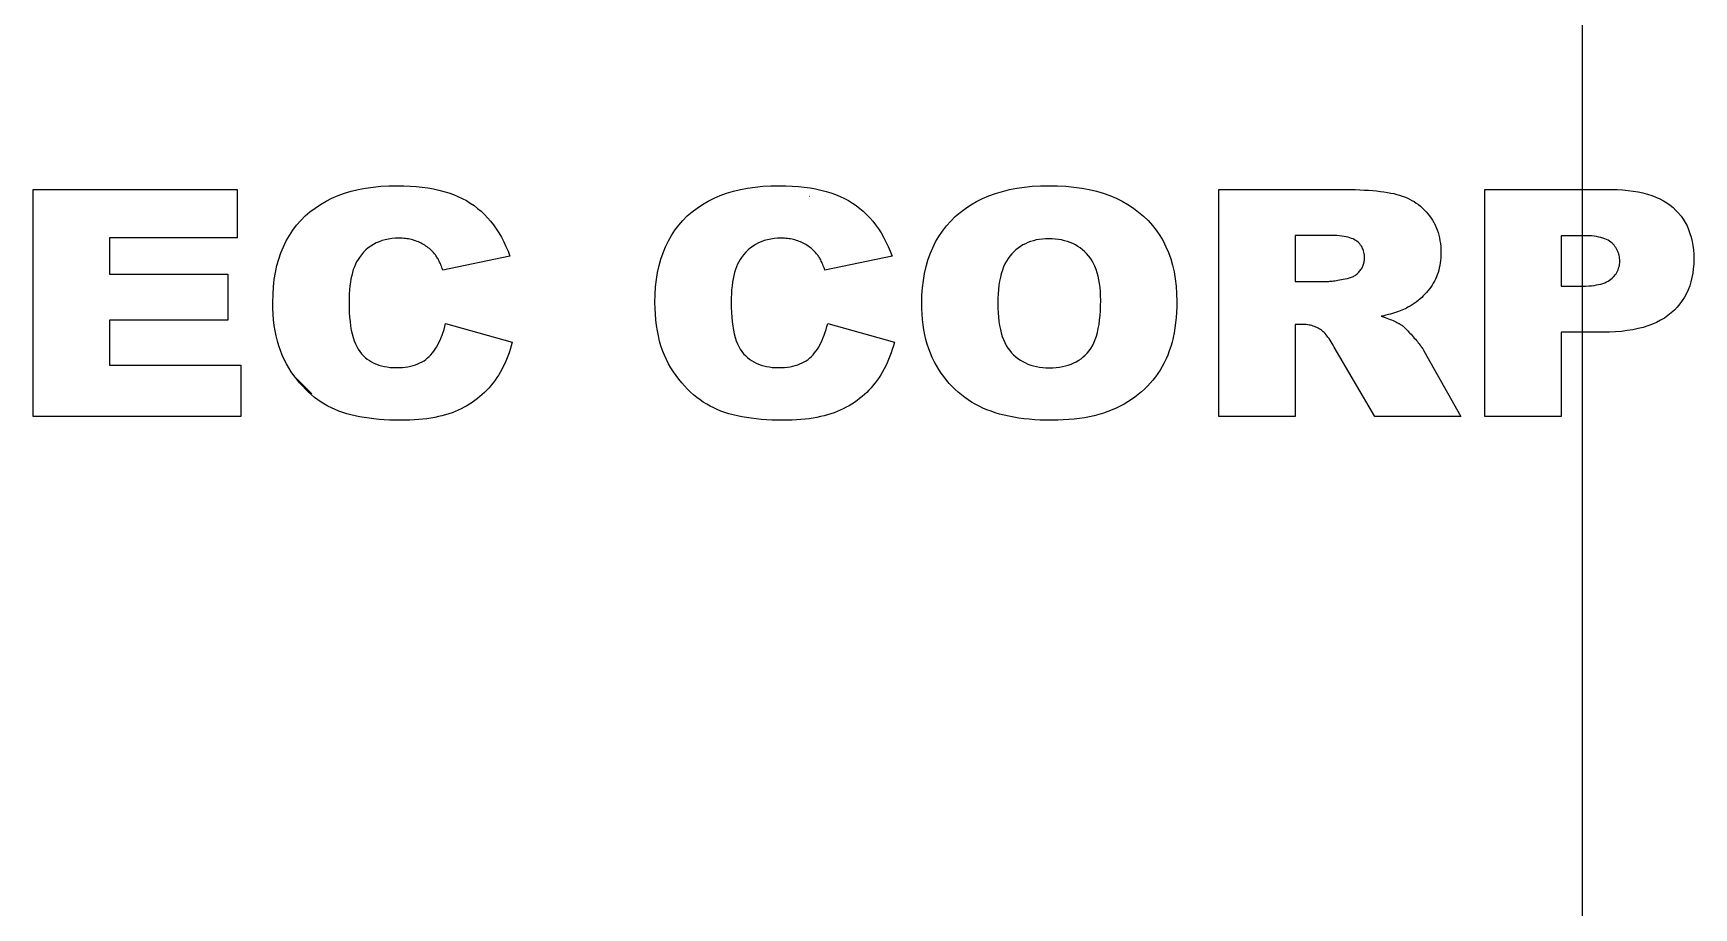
# Model space of a CAD drawing. Extents: x -23 to 863, y -16 to 610.
# Drawn here: x 18.32 to 27.93, y 15.91 to 20.97 of the extents above; entities that cross this region are included whole.
import ezdxf

# ---------------------------------------------------------------- set-up
doc = ezdxf.new("R2010")
doc.units = 0
doc.header["$MEASUREMENT"] = 0
doc.layers.add('99_枠$0$001', color=7, linetype='Continuous')

# ---------------------------------------------------------------- blocks, each defined once
blk = doc.blocks.new('99_枠')
at = {"layer": '99_枠$0$001', "linetype": 'Continuous'}
for p, q in [((8284.7, 7256.6), (8294.9, 7258.6)), ((8294.9, 7258.6), (8305.5, 7260.1)), ((8305.5, 7260.1), (8316.4, 7261.2)), ((8316.4, 7261.2), (8327.7, 7261.8)), ((8327.7, 7261.8), (8339.4, 7262)), ((8339.4, 7262), (8348.6, 7261.9)), ((8348.6, 7261.9), (8357.5, 7261.5)), ((8357.5, 7261.5), (8366.1, 7260.9)), ((8366.1, 7260.9), (8374.4, 7260.1)), ((8374.4, 7260.1), (8382.4, 7258.9)), ((8382.4, 7258.9), (8390.1, 7257.6)), ((8820.1, 7256.6), (8830.2, 7258.6)), ((8830.2, 7258.6), (8840.8, 7260.1)), ((8840.8, 7260.1), (8851.7, 7261.2)), ((8851.7, 7261.2), (8863, 7261.8)), ((8863, 7261.8), (8874.7, 7262)), ((8874.7, 7262), (8883.9, 7261.9)), ((8883.9, 7261.9), (8892.8, 7261.5)), ((8892.8, 7261.5), (8901.4, 7260.9)), ((8901.4, 7260.9), (8909.7, 7260.1)), ((8909.7, 7260.1), (8917.7, 7258.9)), ((8917.7, 7258.9), (8925.4, 7257.6)), ((9197, 7256.5), (9207.3, 7258.5)), ((9207.3, 7258.5), (9218, 7260)), ((9218, 7260), (9229, 7261.2)), ((9229, 7261.2), (9240.4, 7261.8)), ((9240.4, 7261.8), (9252.2, 7262)), ((9252.2, 7262), (9264.3, 7261.8)), ((9264.3, 7261.8), (9276, 7261.2)), ((9276, 7261.2), (9287.3, 7260.1)), ((9287.3, 7260.1), (9298.2, 7258.6)), ((9298.2, 7258.6), (9308.7, 7256.6)), ((7829.5, 7256.6), (8115, 7256.6)), ((7829.5, 7188.8), (7829.5, 7256.6)), ((8115, 7256.6), (8115, 7188.8)), ((8224.3, 7230.8), (8231.8, 7235.8)), ((8231.8, 7235.8), (8239.7, 7240.4)), ((8239.7, 7240.4), (8247.9, 7244.5)), ((8247.9, 7244.5), (8256.5, 7248.2)), ((8256.5, 7248.2), (8265.6, 7251.4)), ((8265.6, 7251.4), (8275, 7254.2)), ((8275, 7254.2), (8284.7, 7256.6)), ((8390.1, 7257.6), (8397.6, 7256)), ((8397.6, 7256), (8404.7, 7254.1)), ((8404.7, 7254.1), (8411.6, 7252)), ((8411.6, 7252), (8418.2, 7249.7)), ((8418.2, 7249.7), (8424.5, 7247.1)), ((8424.5, 7247.1), (8430.5, 7244.2)), ((8430.5, 7244.2), (8436.3, 7241.1)), ((8436.3, 7241.1), (8441.7, 7237.8)), ((8441.7, 7237.8), (8447, 7234.2)), ((8759.7, 7230.8), (8767.1, 7235.8)), ((8767.1, 7235.8), (8775, 7240.4)), ((8775, 7240.4), (8783.2, 7244.5)), ((8783.2, 7244.5), (8791.9, 7248.2)), ((8791.9, 7248.2), (8800.9, 7251.4)), ((8800.9, 7251.4), (8810.3, 7254.2)), ((8810.3, 7254.2), (8820.1, 7256.6)), ((8916.7, 7247.3), (8916.9, 7247.2)), ((8925.4, 7257.6), (8932.9, 7256)), ((8932.9, 7256), (8940.1, 7254.1)), ((8938.9, 7247.3), (8939, 7247.2)), ((8940.1, 7254.1), (8946.9, 7252)), ((8946.9, 7252), (8953.5, 7249.7)), ((8953.5, 7249.7), (8959.8, 7247.1)), ((8959.8, 7247.1), (8965.9, 7244.2)), ((8965.9, 7244.2), (8971.6, 7241.1)), ((8971.6, 7241.1), (8977.1, 7237.8)), ((8977.1, 7237.8), (8982.3, 7234.2)), ((9135.4, 7230.2), (9143.1, 7235.3)), ((9143.1, 7235.3), (9151.1, 7239.9)), ((9151.1, 7239.9), (9159.5, 7244.1)), ((9159.5, 7244.1), (9168.3, 7247.9)), ((9168.3, 7247.9), (9177.5, 7251.2)), ((9177.5, 7251.2), (9187.1, 7254.1)), ((9187.1, 7254.1), (9197, 7256.5)), ((9308.7, 7256.6), (9318.8, 7254.2)), ((9318.8, 7254.2), (9328.4, 7251.4)), ((9328.4, 7251.4), (9337.7, 7248.1)), ((9337.7, 7248.1), (9346.6, 7244.4)), ((9346.6, 7244.4), (9355.1, 7240.3)), ((9355.1, 7240.3), (9363.1, 7235.7)), ((9363.1, 7235.7), (9370.8, 7230.7)), ((9490.3, 6938.9), (9490.3, 7256.6)), ((9490.3, 7256.6), (9597.3, 7256.6)), ((9597.3, 7256.6), (9667.8, 7256.6)), ((9667.8, 7256.6), (9674.8, 7256.6)), ((9674.8, 7256.6), (9681.5, 7256.5)), ((9681.5, 7256.5), (9687.9, 7256.3)), ((9687.9, 7256.3), (9694.2, 7256)), ((9694.2, 7256), (9700.2, 7255.6)), ((9700.2, 7255.6), (9705.9, 7255.2)), ((9705.9, 7255.2), (9711.4, 7254.7)), ((9711.4, 7254.7), (9716.7, 7254.1)), ((9716.7, 7254.1), (9721.7, 7253.4)), ((9721.7, 7253.4), (9726.5, 7252.6)), ((9726.5, 7252.6), (9731.1, 7251.8)), ((9731.1, 7251.8), (9735.4, 7250.9)), ((9735.4, 7250.9), (9739.5, 7249.9)), ((9739.5, 7249.9), (9743.3, 7248.8)), ((9743.3, 7248.8), (9747, 7247.6)), ((9747, 7247.6), (9750.6, 7246.3)), ((9750.6, 7246.3), (9754.1, 7244.9)), ((9754.1, 7244.9), (9757.4, 7243.3)), ((9757.4, 7243.3), (9760.7, 7241.5)), ((9760.7, 7241.5), (9763.9, 7239.7)), ((9763.9, 7239.7), (9766.9, 7237.7)), ((9766.9, 7237.7), (9769.9, 7235.5)), ((9769.9, 7235.5), (9772.7, 7233.2)), ((9863.1, 7256.6), (10040.2, 7256.6)), ((9863.1, 6938.9), (9863.1, 7256.6)), ((10040.2, 7256.6), (10048.3, 7256.5)), ((10048.3, 7256.5), (10056.1, 7256.1)), ((10056.1, 7256.1), (10063.6, 7255.5)), ((10063.6, 7255.5), (10070.9, 7254.6)), ((10070.9, 7254.6), (10077.8, 7253.4)), ((10077.8, 7253.4), (10084.4, 7252)), ((10084.4, 7252), (10090.7, 7250.3)), ((10090.7, 7250.3), (10096.8, 7248.3)), ((10096.8, 7248.3), (10102.5, 7246.1)), ((10102.5, 7246.1), (10108, 7243.7)), ((10108, 7243.7), (10113.1, 7241)), ((10113.1, 7241), (10117.9, 7238)), ((10117.9, 7238), (10122.5, 7234.8)), ((10122.5, 7234.8), (10126.7, 7231.3)), ((8198.5, 7206.7), (8204.3, 7213.3)), ((8204.3, 7213.3), (8210.5, 7219.6)), ((8210.5, 7219.6), (8217.2, 7225.4)), ((8217.2, 7225.4), (8224.3, 7230.8)), ((8447, 7234.2), (8452, 7230.3)), ((8452, 7230.3), (8456.9, 7226.2)), ((8456.9, 7226.2), (8461.5, 7221.8)), ((8461.5, 7221.8), (8466, 7217.1)), ((8466, 7217.1), (8470.2, 7212.2)), ((8470.2, 7212.2), (8474.3, 7207)), ((8733.8, 7206.7), (8739.6, 7213.3)), ((8739.6, 7213.3), (8745.8, 7219.6)), ((8745.8, 7219.6), (8752.6, 7225.4)), ((8752.6, 7225.4), (8759.7, 7230.8)), ((8982.3, 7234.2), (8987.3, 7230.3)), ((8987.3, 7230.3), (8992.2, 7226.2)), ((8992.2, 7226.2), (8996.8, 7221.8)), ((8996.8, 7221.8), (9001.3, 7217.1)), ((9001.3, 7217.1), (9005.6, 7212.2)), ((9005.6, 7212.2), (9009.6, 7207)), ((9108.8, 7205.6), (9114.8, 7212.3)), ((9114.8, 7212.3), (9121.2, 7218.7)), ((9121.2, 7218.7), (9128.1, 7224.7)), ((9128.1, 7224.7), (9135.4, 7230.2)), ((9370.8, 7230.7), (9378, 7225.2)), ((9378, 7225.2), (9384.9, 7219.3)), ((9384.9, 7219.3), (9391.3, 7213.1)), ((9391.3, 7213.1), (9397.3, 7206.5)), ((9772.7, 7233.2), (9775.5, 7230.8)), ((9775.5, 7230.8), (9778.1, 7228.3)), ((9778.1, 7228.3), (9780.7, 7225.6)), ((9780.7, 7225.6), (9783.1, 7222.7)), ((9783.1, 7222.7), (9785.5, 7219.8)), ((9785.5, 7219.8), (9787.7, 7216.7)), ((9787.7, 7216.7), (9789.7, 7213.6)), ((9789.7, 7213.6), (9791.6, 7210.3)), ((10126.7, 7231.3), (10130.7, 7227.5)), ((10130.7, 7227.5), (10134.4, 7223.6)), ((10134.4, 7223.6), (10137.8, 7219.4)), ((10137.8, 7219.4), (10140.9, 7215)), ((10140.9, 7215), (10143.7, 7210.4)), ((7829.5, 6938.9), (7829.5, 7188.8)), ((8115, 7188.8), (7936.3, 7188.8)), ((7936.3, 7188.8), (7936.3, 7138.3)), ((8183.9, 7184.7), (8188.3, 7192.4)), ((8188.3, 7192.4), (8193.2, 7199.8)), ((8193.2, 7199.8), (8198.5, 7206.7)), ((8332, 7188), (8327.3, 7187.3)), ((8336.9, 7188.4), (8332, 7188)), ((8342, 7188.6), (8336.9, 7188.4)), ((8344.3, 7188.5), (8342, 7188.6)), ((8346.5, 7188.4), (8344.3, 7188.5)), ((8348.7, 7188.3), (8346.5, 7188.4)), ((8350.9, 7188.1), (8348.7, 7188.3)), ((8353, 7187.8), (8350.9, 7188.1)), ((8474.3, 7207), (8478.2, 7201.5)), ((8478.2, 7201.5), (8481.8, 7195.8)), ((8481.8, 7195.8), (8485.3, 7189.8)), ((8485.3, 7189.8), (8488.6, 7183.6)), ((8719.2, 7184.7), (8723.6, 7192.4)), ((8723.6, 7192.4), (8728.5, 7199.8)), ((8728.5, 7199.8), (8733.8, 7206.7)), ((8867.3, 7188), (8862.6, 7187.3)), ((8872.2, 7188.4), (8867.3, 7188)), ((8877.3, 7188.6), (8872.2, 7188.4)), ((8879.6, 7188.5), (8877.3, 7188.6)), ((8881.8, 7188.4), (8879.6, 7188.5)), ((8884, 7188.3), (8881.8, 7188.4)), ((8886.2, 7188.1), (8884, 7188.3)), ((8888.4, 7187.8), (8886.2, 7188.1)), ((9009.6, 7207), (9013.5, 7201.5)), ((9013.5, 7201.5), (9017.2, 7195.8)), ((9017.2, 7195.8), (9020.6, 7189.8)), ((9020.6, 7189.8), (9023.9, 7183.6)), ((9093.6, 7183.3), (9098.2, 7191.1)), ((9098.2, 7191.1), (9103.2, 7198.5)), ((9103.2, 7198.5), (9108.8, 7205.6)), ((9397.3, 7206.5), (9402.7, 7199.6)), ((9402.7, 7199.6), (9407.7, 7192.3)), ((9407.7, 7192.3), (9412.2, 7184.6)), ((9644.1, 7192.5), (9597.3, 7192.5)), ((9597.3, 7192.5), (9597.3, 7127.9)), ((9648.2, 7192.4), (9644.1, 7192.5)), ((9652, 7192.3), (9648.2, 7192.4)), ((9655.7, 7192.1), (9652, 7192.3)), ((9659.2, 7191.8), (9655.7, 7192.1)), ((9662.6, 7191.4), (9659.2, 7191.8)), ((9665.7, 7191), (9662.6, 7191.4)), ((9668.6, 7190.4), (9665.7, 7191)), ((9671.4, 7189.8), (9668.6, 7190.4)), ((9673.9, 7189.1), (9671.4, 7189.8)), ((9676.3, 7188.3), (9673.9, 7189.1)), ((9678.5, 7187.4), (9676.3, 7188.3)), ((9791.6, 7210.3), (9793.3, 7207)), ((9793.3, 7207), (9794.8, 7203.6)), ((9794.8, 7203.6), (9796.2, 7200)), ((9796.2, 7200), (9797.4, 7196.4)), ((9797.4, 7196.4), (9798.5, 7192.7)), ((9798.5, 7192.7), (9799.4, 7188.9)), ((9799.4, 7188.9), (9800.1, 7185)), ((10000.4, 7192), (9970.1, 7192)), ((9970.1, 7192), (9970.1, 7121.2)), ((10004.6, 7192), (10000.4, 7192)), ((10008.6, 7191.8), (10004.6, 7192)), ((10012.4, 7191.6), (10008.6, 7191.8)), ((10015.9, 7191.2), (10012.4, 7191.6)), ((10019.3, 7190.7), (10015.9, 7191.2)), ((10022.5, 7190.1), (10019.3, 7190.7)), ((10025.5, 7189.4), (10022.5, 7190.1)), ((10028.3, 7188.6), (10025.5, 7189.4)), ((10031, 7187.7), (10028.3, 7188.6)), ((10143.7, 7210.4), (10146.2, 7205.6)), ((10146.2, 7205.6), (10148.4, 7200.5)), ((10148.4, 7200.5), (10150.3, 7195.3)), ((10150.3, 7195.3), (10152, 7189.8)), ((10152, 7189.8), (10153.3, 7184.1)), ((8173.5, 7159.3), (8176.5, 7168.1)), ((8176.5, 7168.1), (8180, 7176.6)), ((8180, 7176.6), (8183.9, 7184.7)), ((8289.3, 7165.4), (8286.5, 7161.7)), ((8292.3, 7168.8), (8289.3, 7165.4)), ((8295.5, 7172), (8292.3, 7168.8)), ((8298.9, 7174.9), (8295.5, 7172)), ((8302.4, 7177.5), (8298.9, 7174.9)), ((8306.1, 7179.8), (8302.4, 7177.5)), ((8310, 7181.8), (8306.1, 7179.8)), ((8314.1, 7183.6), (8310, 7181.8)), ((8318.3, 7185.1), (8314.1, 7183.6)), ((8322.7, 7186.4), (8318.3, 7185.1)), ((8327.3, 7187.3), (8322.7, 7186.4)), ((8355.1, 7187.5), (8353, 7187.8)), ((8357.2, 7187.1), (8355.1, 7187.5)), ((8359.3, 7186.6), (8357.2, 7187.1)), ((8361.3, 7186.1), (8359.3, 7186.6)), ((8363.3, 7185.5), (8361.3, 7186.1)), ((8365.2, 7184.8), (8363.3, 7185.5)), ((8367.2, 7184.1), (8365.2, 7184.8)), ((8369.1, 7183.3), (8367.2, 7184.1)), ((8370.9, 7182.5), (8369.1, 7183.3)), ((8372.8, 7181.6), (8370.9, 7182.5)), ((8374.5, 7180.7), (8372.8, 7181.6)), ((8376.3, 7179.7), (8374.5, 7180.7)), ((8378, 7178.6), (8376.3, 7179.7)), ((8379.7, 7177.5), (8378, 7178.6)), ((8381.3, 7176.3), (8379.7, 7177.5)), ((8382.9, 7175.1), (8381.3, 7176.3)), ((8384.4, 7173.9), (8382.9, 7175.1)), ((8385.9, 7172.5), (8384.4, 7173.9)), ((8387.4, 7171.2), (8385.9, 7172.5)), ((8388.8, 7169.8), (8387.4, 7171.2)), ((8390.2, 7168.3), (8388.8, 7169.8)), ((8391.5, 7166.7), (8390.2, 7168.3)), ((8392.8, 7165.2), (8391.5, 7166.7)), ((8393.6, 7164.2), (8392.8, 7165.2)), ((8488.6, 7183.6), (8491.7, 7177)), ((8491.7, 7177), (8494.6, 7170.3)), ((8494.6, 7170.3), (8497.2, 7163.2)), ((8708.8, 7159.3), (8711.8, 7168.1)), ((8711.8, 7168.1), (8715.3, 7176.6)), ((8715.3, 7176.6), (8719.2, 7184.7)), ((8824.7, 7165.4), (8821.8, 7161.7)), ((8827.7, 7168.8), (8824.7, 7165.4)), ((8830.9, 7172), (8827.7, 7168.8)), ((8834.2, 7174.9), (8830.9, 7172)), ((8837.8, 7177.5), (8834.2, 7174.9)), ((8841.5, 7179.8), (8837.8, 7177.5)), ((8845.3, 7181.8), (8841.5, 7179.8)), ((8849.4, 7183.6), (8845.3, 7181.8)), ((8853.6, 7185.1), (8849.4, 7183.6)), ((8858, 7186.4), (8853.6, 7185.1)), ((8862.6, 7187.3), (8858, 7186.4)), ((8890.5, 7187.5), (8888.4, 7187.8)), ((8892.6, 7187.1), (8890.5, 7187.5)), ((8894.6, 7186.6), (8892.6, 7187.1)), ((8896.6, 7186.1), (8894.6, 7186.6)), ((8898.6, 7185.5), (8896.6, 7186.1)), ((8900.6, 7184.8), (8898.6, 7185.5)), ((8902.5, 7184.1), (8900.6, 7184.8)), ((8904.4, 7183.3), (8902.5, 7184.1)), ((8906.3, 7182.5), (8904.4, 7183.3)), ((8908.1, 7181.6), (8906.3, 7182.5)), ((8909.9, 7180.7), (8908.1, 7181.6)), ((8911.6, 7179.7), (8909.9, 7180.7)), ((8913.3, 7178.6), (8911.6, 7179.7)), ((8915, 7177.5), (8913.3, 7178.6)), ((8916.6, 7176.3), (8915, 7177.5)), ((8918.2, 7175.1), (8916.6, 7176.3)), ((8919.7, 7173.9), (8918.2, 7175.1)), ((8921.2, 7172.5), (8919.7, 7173.9)), ((8922.7, 7171.2), (8921.2, 7172.5)), ((8924.1, 7169.8), (8922.7, 7171.2)), ((8925.5, 7168.3), (8924.1, 7169.8)), ((8926.8, 7166.7), (8925.5, 7168.3)), ((8928.1, 7165.2), (8926.8, 7166.7)), ((8928.9, 7164.2), (8928.1, 7165.2)), ((9023.9, 7183.6), (9027, 7177)), ((9027, 7177), (9029.9, 7170.3)), ((9029.9, 7170.3), (9032.6, 7163.2)), ((9082.8, 7157.9), (9086, 7166.7)), ((9086, 7166.7), (9089.6, 7175.2)), ((9089.6, 7175.2), (9093.6, 7183.3)), ((9200.3, 7166.7), (9197.6, 7163.5)), ((9203.1, 7169.6), (9200.3, 7166.7)), ((9206.1, 7172.3), (9203.1, 7169.6)), ((9209.2, 7174.7), (9206.1, 7172.3)), ((9212.5, 7177), (9209.2, 7174.7)), ((9215.8, 7179), (9212.5, 7177)), ((9219.3, 7180.8), (9215.8, 7179)), ((9223, 7182.4), (9219.3, 7180.8)), ((9226.7, 7183.8), (9223, 7182.4)), ((9230.6, 7185), (9226.7, 7183.8)), ((9234.6, 7186), (9230.6, 7185)), ((9238.8, 7186.7), (9234.6, 7186)), ((9243.1, 7187.3), (9238.8, 7186.7)), ((9247.5, 7187.6), (9243.1, 7187.3)), ((9252, 7187.7), (9247.5, 7187.6)), ((9256.7, 7187.6), (9252, 7187.7)), ((9261.3, 7187.3), (9256.7, 7187.6)), ((9265.8, 7186.7), (9261.3, 7187.3)), ((9270.1, 7186), (9265.8, 7186.7)), ((9274.2, 7185), (9270.1, 7186)), ((9278.2, 7183.9), (9274.2, 7185)), ((9282.1, 7182.5), (9278.2, 7183.9)), ((9285.8, 7180.9), (9282.1, 7182.5)), ((9289.4, 7179.1), (9285.8, 7180.9)), ((9292.9, 7177.1), (9289.4, 7179.1)), ((9296.1, 7174.9), (9292.9, 7177.1)), ((9299.3, 7172.4), (9296.1, 7174.9)), ((9302.3, 7169.8), (9299.3, 7172.4)), ((9305.2, 7166.9), (9302.3, 7169.8)), ((9307.9, 7163.8), (9305.2, 7166.9)), ((9412.2, 7184.6), (9416.3, 7176.6)), ((9416.3, 7176.6), (9419.8, 7168.3)), ((9419.8, 7168.3), (9422.9, 7159.6)), ((9680.4, 7186.4), (9678.5, 7187.4)), ((9682.2, 7185.4), (9680.4, 7186.4)), ((9683.8, 7184.2), (9682.2, 7185.4)), ((9685.3, 7183), (9683.8, 7184.2)), ((9686.7, 7181.7), (9685.3, 7183)), ((9687.9, 7180.4), (9686.7, 7181.7)), ((9689, 7178.9), (9687.9, 7180.4)), ((9690.1, 7177.4), (9689, 7178.9)), ((9691, 7175.9), (9690.1, 7177.4)), ((9691.8, 7174.2), (9691, 7175.9)), ((9692.5, 7172.5), (9691.8, 7174.2)), ((9693.1, 7170.7), (9692.5, 7172.5)), ((9693.6, 7168.8), (9693.1, 7170.7)), ((9693.9, 7166.9), (9693.6, 7168.8)), ((9694.2, 7164.9), (9693.9, 7166.9)), ((9694.4, 7162.8), (9694.2, 7164.9)), ((9800.1, 7185), (9800.7, 7181)), ((9800.7, 7181), (9801.1, 7176.9)), ((9801.1, 7176.9), (9801.4, 7172.7)), ((9801.4, 7164.7), (9801.2, 7161)), ((9801.4, 7172.7), (9801.4, 7168.4)), ((9801.4, 7168.4), (9801.4, 7164.7)), ((10033.4, 7186.7), (10031, 7187.7)), ((10035.6, 7185.6), (10033.4, 7186.7)), ((10037.6, 7184.4), (10035.6, 7185.6)), ((10039.5, 7183.1), (10037.6, 7184.4)), ((10041.1, 7181.6), (10039.5, 7183.1)), ((10042.6, 7180.1), (10041.1, 7181.6)), ((10044, 7178.6), (10042.6, 7180.1)), ((10045.3, 7177), (10044, 7178.6)), ((10046.4, 7175.3), (10045.3, 7177)), ((10047.5, 7173.6), (10046.4, 7175.3)), ((10048.4, 7171.9), (10047.5, 7173.6)), ((10049.2, 7170.1), (10048.4, 7171.9)), ((10049.9, 7168.3), (10049.2, 7170.1)), ((10050.6, 7166.4), (10049.9, 7168.3)), ((10051.1, 7164.4), (10050.6, 7166.4)), ((10153.3, 7184.1), (10154.3, 7178.2)), ((10154.3, 7178.2), (10155.1, 7172)), ((10155.1, 7172), (10155.5, 7165.7)), ((10155.5, 7165.7), (10155.7, 7159.1)), ((8168.8, 7140.5), (8170.9, 7150.1)), ((8170.9, 7150.1), (8173.5, 7159.3)), ((8277.9, 7144.5), (8276.7, 7140.4)), ((8279.4, 7148.4), (8277.9, 7144.5)), ((8280.9, 7152.1), (8279.4, 7148.4)), ((8282.6, 7155.5), (8280.9, 7152.1)), ((8284.5, 7158.7), (8282.6, 7155.5)), ((8286.5, 7161.7), (8284.5, 7158.7)), ((8394.3, 7163.1), (8393.6, 7164.2)), ((8395.1, 7161.9), (8394.3, 7163.1)), ((8395.9, 7160.7), (8395.1, 7161.9)), ((8396.6, 7159.4), (8395.9, 7160.7)), ((8397.4, 7158), (8396.6, 7159.4)), ((8398.1, 7156.5), (8397.4, 7158)), ((8398.8, 7154.9), (8398.1, 7156.5)), ((8399.6, 7153.3), (8398.8, 7154.9)), ((8400.3, 7151.6), (8399.6, 7153.3)), ((8401, 7149.8), (8400.3, 7151.6)), ((8401.7, 7147.9), (8401, 7149.8)), ((8402.4, 7146), (8401.7, 7147.9)), ((8403.2, 7143.9), (8402.4, 7146)), ((8497.2, 7163.2), (8403.2, 7143.9)), ((8704.2, 7140.5), (8706.2, 7150.1)), ((8706.2, 7150.1), (8708.8, 7159.3)), ((8813.3, 7144.5), (8812, 7140.4)), ((8814.7, 7148.4), (8813.3, 7144.5)), ((8816.2, 7152.1), (8814.7, 7148.4)), ((8817.9, 7155.5), (8816.2, 7152.1)), ((8819.8, 7158.7), (8817.9, 7155.5)), ((8821.8, 7161.7), (8819.8, 7158.7)), ((8929.7, 7163.1), (8928.9, 7164.2)), ((8930.4, 7161.9), (8929.7, 7163.1)), ((8931.2, 7160.7), (8930.4, 7161.9)), ((8931.9, 7159.4), (8931.2, 7160.7)), ((8932.7, 7158), (8931.9, 7159.4)), ((8933.4, 7156.5), (8932.7, 7158)), ((8934.2, 7154.9), (8933.4, 7156.5)), ((8934.9, 7153.3), (8934.2, 7154.9)), ((8935.6, 7151.6), (8934.9, 7153.3)), ((8936.3, 7149.8), (8935.6, 7151.6)), ((8937.1, 7147.9), (8936.3, 7149.8)), ((8937.8, 7146), (8937.1, 7147.9)), ((8938.5, 7143.9), (8937.8, 7146)), ((9032.6, 7163.2), (8938.5, 7143.9)), ((9078, 7139.2), (9080.2, 7148.7)), ((9080.2, 7148.7), (9082.8, 7157.9)), ((9187.1, 7143.6), (9185.6, 7138.8)), ((9188.8, 7148.2), (9187.1, 7143.6)), ((9190.7, 7152.4), (9188.8, 7148.2)), ((9192.8, 7156.4), (9190.7, 7152.4)), ((9195.1, 7160.1), (9192.8, 7156.4)), ((9197.6, 7163.5), (9195.1, 7160.1)), ((9310.4, 7160.5), (9307.9, 7163.8)), ((9312.7, 7157), (9310.4, 7160.5)), ((9314.8, 7153.1), (9312.7, 7157)), ((9316.8, 7149.1), (9314.8, 7153.1)), ((9318.5, 7144.8), (9316.8, 7149.1)), ((9320, 7140.2), (9318.5, 7144.8)), ((9422.9, 7159.6), (9425.5, 7150.6)), ((9425.5, 7150.6), (9427.7, 7141.2)), ((9686.6, 7141.1), (9687.6, 7142.2)), ((9687.6, 7142.2), (9688.5, 7143.3)), ((9688.5, 7143.3), (9689.4, 7144.5)), ((9689.4, 7144.5), (9690.2, 7145.7)), ((9690.2, 7145.7), (9690.9, 7147)), ((9690.9, 7147), (9691.6, 7148.2)), ((9691.6, 7148.2), (9692.2, 7149.5)), ((9692.2, 7149.5), (9692.7, 7150.8)), ((9692.7, 7150.8), (9693.2, 7152.1)), ((9693.2, 7152.1), (9693.6, 7153.5)), ((9693.6, 7153.5), (9693.9, 7154.9)), ((9693.9, 7154.9), (9694.1, 7156.3)), ((9694.1, 7156.3), (9694.3, 7157.7)), ((9694.3, 7157.7), (9694.4, 7159.1)), ((9694.4, 7160.6), (9694.4, 7162.8)), ((9694.4, 7159.1), (9694.4, 7160.6)), ((9798.3, 7143.8), (9797.4, 7140.5)), ((9799.2, 7147.1), (9798.3, 7143.8)), ((9799.9, 7150.4), (9799.2, 7147.1)), ((9800.4, 7153.9), (9799.9, 7150.4)), ((9800.9, 7157.4), (9800.4, 7153.9)), ((9801.2, 7161), (9800.9, 7157.4)), ((10047.9, 7140.5), (10048.8, 7142.2)), ((10048.8, 7142.2), (10049.6, 7144.1)), ((10049.6, 7144.1), (10050.3, 7146)), ((10050.3, 7146), (10050.9, 7147.9)), ((10050.9, 7147.9), (10051.4, 7149.9)), ((10051.4, 7162.5), (10051.1, 7164.4)), ((10051.7, 7160.5), (10051.4, 7162.5)), ((10051.4, 7149.9), (10051.7, 7152)), ((10051.9, 7158.4), (10051.7, 7160.5)), ((10051.7, 7152), (10051.9, 7154.1)), ((10051.9, 7156.3), (10051.9, 7158.4)), ((10051.9, 7154.1), (10051.9, 7156.3)), ((10155, 7145.8), (10154.2, 7139.4)), ((10155.5, 7152.3), (10155, 7145.8)), ((10155.7, 7159.1), (10155.5, 7152.3)), ((7936.3, 7138.3), (8102.1, 7138.3)), ((8102.1, 7138.3), (8102.1, 7073.5)), ((8165.4, 7109.5), (8166.1, 7120.2)), ((8166.1, 7120.2), (8167.2, 7130.5)), ((8167.2, 7130.5), (8168.8, 7140.5)), ((8273.1, 7121.6), (8272.6, 7116.3)), ((8273.8, 7126.7), (8273.1, 7121.6)), ((8274.6, 7131.5), (8273.8, 7126.7)), ((8275.6, 7136.1), (8274.6, 7131.5)), ((8276.7, 7140.4), (8275.6, 7136.1)), ((8700.7, 7109.5), (8701.4, 7120.2)), ((8701.4, 7120.2), (8702.5, 7130.5)), ((8702.5, 7130.5), (8704.2, 7140.5)), ((8808.4, 7121.6), (8807.9, 7116.3)), ((8809.1, 7126.7), (8808.4, 7121.6)), ((8809.9, 7131.5), (8809.1, 7126.7)), ((8810.9, 7136.1), (8809.9, 7131.5)), ((8812, 7140.4), (8810.9, 7136.1)), ((9074.4, 7108.5), (9075.2, 7119.1)), ((9075.2, 7119.1), (9076.4, 7129.3)), ((9076.4, 7129.3), (9078, 7139.2)), ((9182.3, 7122.6), (9181.6, 7116.6)), ((9183.2, 7128.3), (9182.3, 7122.6)), ((9184.3, 7133.7), (9183.2, 7128.3)), ((9185.6, 7138.8), (9184.3, 7133.7)), ((9321.3, 7135.4), (9320, 7140.2)), ((9322.4, 7130.4), (9321.3, 7135.4)), ((9323.3, 7125.1), (9322.4, 7130.4)), ((9324, 7119.6), (9323.3, 7125.1)), ((9324.5, 7113.8), (9324, 7119.6)), ((9427.7, 7141.2), (9429.3, 7131.5)), ((9429.3, 7131.5), (9430.5, 7121.4)), ((9430.5, 7121.4), (9431.2, 7110.9)), ((9597.3, 7127.9), (9642.2, 7127.9)), ((9642.2, 7127.9), (9643.3, 7127.9)), ((9643.3, 7127.9), (9644.6, 7128)), ((9644.6, 7128), (9646, 7128.1)), ((9646, 7128.1), (9647.5, 7128.2)), ((9647.5, 7128.2), (9649.2, 7128.4)), ((9649.2, 7128.4), (9651, 7128.7)), ((9651, 7128.7), (9652.9, 7129)), ((9652.9, 7129), (9655, 7129.3)), ((9655, 7129.3), (9657.2, 7129.7)), ((9657.2, 7129.7), (9659.6, 7130.1)), ((9659.6, 7130.1), (9662.1, 7130.6)), ((9662.1, 7130.6), (9664.7, 7131.1)), ((9664.7, 7131.1), (9667.5, 7131.6)), ((9667.5, 7131.6), (9670.4, 7132.2)), ((9670.4, 7132.2), (9671.9, 7132.5)), ((9671.9, 7132.5), (9673.4, 7132.9)), ((9673.4, 7132.9), (9674.8, 7133.3)), ((9674.8, 7133.3), (9676.2, 7133.8)), ((9676.2, 7133.8), (9677.5, 7134.4)), ((9677.5, 7134.4), (9678.8, 7135)), ((9678.8, 7135), (9680, 7135.7)), ((9680, 7135.7), (9681.2, 7136.4)), ((9681.2, 7136.4), (9682.4, 7137.2)), ((9682.4, 7137.2), (9683.5, 7138.1)), ((9683.5, 7138.1), (9684.6, 7139)), ((9684.6, 7139), (9685.6, 7140)), ((9685.6, 7140), (9686.6, 7141.1)), ((9787.2, 7120), (9785.3, 7117.4)), ((9789, 7122.7), (9787.2, 7120)), ((9790.7, 7125.5), (9789, 7122.7)), ((9792.3, 7128.3), (9790.7, 7125.5)), ((9793.7, 7131.3), (9792.3, 7128.3)), ((9795.1, 7134.3), (9793.7, 7131.3)), ((9796.3, 7137.4), (9795.1, 7134.3)), ((9797.4, 7140.5), (9796.3, 7137.4)), ((9970.1, 7121.2), (9996.2, 7121.2)), ((9996.2, 7121.2), (10000.5, 7121.2)), ((10000.5, 7121.2), (10004.6, 7121.4)), ((10004.6, 7121.4), (10008.6, 7121.6)), ((10008.6, 7121.6), (10012.3, 7122)), ((10012.3, 7122), (10015.9, 7122.4)), ((10015.9, 7122.4), (10019.2, 7123)), ((10019.2, 7123), (10022.4, 7123.6)), ((10022.4, 7123.6), (10025.4, 7124.3)), ((10025.4, 7124.3), (10028.2, 7125.2)), ((10028.2, 7125.2), (10030.9, 7126.1)), ((10030.9, 7126.1), (10033.3, 7127.2)), ((10033.3, 7127.2), (10035.5, 7128.3)), ((10035.5, 7128.3), (10037.6, 7129.6)), ((10037.6, 7129.6), (10039.5, 7130.9)), ((10039.5, 7130.9), (10041.2, 7132.4)), ((10044.8, 7136.2), (10040.3, 7131.6)), ((10041.2, 7132.4), (10042.8, 7133.9)), ((10042.8, 7133.9), (10044.2, 7135.4)), ((10044.2, 7135.4), (10045.6, 7137.1)), ((10045.6, 7137.1), (10046.8, 7138.7)), ((10046.8, 7138.7), (10047.9, 7140.5)), ((10149.9, 7121.7), (10147.8, 7116.2)), ((10151.6, 7127.4), (10149.9, 7121.7)), ((10153.1, 7133.3), (10151.6, 7127.4)), ((10154.2, 7139.4), (10153.1, 7133.3)), ((8165.1, 7098.4), (8165.4, 7109.5)), ((8165.3, 7090.1), (8165.1, 7098.4)), ((8272, 7105), (8271.9, 7099.1)), ((8271.9, 7099.1), (8272, 7091.7)), ((8272.2, 7110.8), (8272, 7105)), ((8272.6, 7116.3), (8272.2, 7110.8)), ((8700.5, 7098.4), (8700.7, 7109.5)), ((8700.6, 7090.1), (8700.5, 7098.4)), ((8807.3, 7105), (8807.2, 7099.1)), ((8807.2, 7099.1), (8807.3, 7091.7)), ((8807.5, 7110.8), (8807.3, 7105)), ((8807.9, 7116.3), (8807.5, 7110.8)), ((9074.2, 7097.5), (9074.4, 7108.5)), ((9074.3, 7089.7), (9074.2, 7097.5)), ((9180.8, 7103.9), (9180.7, 7097.1)), ((9180.7, 7097.1), (9180.8, 7090.4)), ((9181.1, 7110.4), (9180.8, 7103.9)), ((9181.6, 7116.6), (9181.1, 7110.4)), ((9324.8, 7107.7), (9324.5, 7113.8)), ((9324.9, 7101.4), (9324.8, 7107.7)), ((9324.8, 7094), (9324.9, 7101.4)), ((9431.2, 7110.9), (9431.5, 7100.1)), ((9431.5, 7100.1), (9431.4, 7092.3)), ((9761.3, 7095.2), (9758.4, 7093.4)), ((9764.1, 7097.1), (9761.3, 7095.2)), ((9766.8, 7099.1), (9764.1, 7097.1)), ((9769.5, 7101.1), (9766.8, 7099.1)), ((9772, 7103.2), (9769.5, 7101.1)), ((9774.5, 7105.4), (9772, 7103.2)), ((9776.8, 7107.6), (9774.5, 7105.4)), ((9779.1, 7110), (9776.8, 7107.6)), ((9781.2, 7112.4), (9779.1, 7110)), ((9783.3, 7114.8), (9781.2, 7112.4)), ((9785.3, 7117.4), (9783.3, 7114.8)), ((10136.2, 7096.5), (10132.5, 7092.1)), ((10139.6, 7101.1), (10136.2, 7096.5)), ((10142.6, 7105.9), (10139.6, 7101.1)), ((10145.4, 7111), (10142.6, 7105.9)), ((10147.8, 7116.2), (10145.4, 7111)), ((8102.1, 7073.5), (7936.3, 7073.5)), ((7936.3, 7073.5), (7936.3, 7010.8)), ((8165.7, 7081.9), (8165.3, 7090.1)), ((8166.3, 7074), (8165.7, 7081.9)), ((8167.2, 7066.3), (8166.3, 7074)), ((8272, 7091.7), (8272.3, 7084.6)), ((8272.3, 7084.6), (8272.7, 7077.9)), ((8272.7, 7077.9), (8273.3, 7071.6)), ((8273.3, 7071.6), (8274.1, 7065.5)), ((8701, 7081.9), (8700.6, 7090.1)), ((8701.6, 7074), (8701, 7081.9)), ((8702.6, 7066.3), (8701.6, 7074)), ((8807.3, 7091.7), (8807.6, 7084.6)), ((8807.6, 7084.6), (8808, 7077.9)), ((8808, 7077.9), (8808.7, 7071.6)), ((8808.7, 7071.6), (8809.5, 7065.5)), ((9074.7, 7082), (9074.3, 7089.7)), ((9075.3, 7074.5), (9074.7, 7082)), ((9076.1, 7067.2), (9075.3, 7074.5)), ((9180.8, 7090.4), (9181.1, 7083.9)), ((9181.1, 7083.9), (9181.6, 7077.7)), ((9181.6, 7077.7), (9182.3, 7071.8)), ((9182.3, 7071.8), (9183.2, 7066.2)), ((9322.5, 7067.5), (9323.4, 7073.6)), ((9323.4, 7073.6), (9324.1, 7080.1)), ((9324.1, 7080.1), (9324.5, 7086.9)), ((9324.5, 7086.9), (9324.8, 7094)), ((9430.5, 7077.2), (9429.8, 7069.9)), ((9431.1, 7084.6), (9430.5, 7077.2)), ((9431.4, 7092.3), (9431.1, 7084.6)), ((9721.3, 7079.8), (9717.9, 7079.1)), ((9717.9, 7079.1), (9720.6, 7078.3)), ((9720.6, 7078.3), (9723.2, 7077.4)), ((9724.5, 7080.6), (9721.3, 7079.8)), ((9723.2, 7077.4), (9725.6, 7076.5)), ((9727.7, 7081.4), (9724.5, 7080.6)), ((9725.6, 7076.5), (9728, 7075.7)), ((9730.7, 7082.2), (9727.7, 7081.4)), ((9728, 7075.7), (9730.2, 7074.8)), ((9730.2, 7074.8), (9732.4, 7074)), ((9733.6, 7083), (9730.7, 7082.2)), ((9732.4, 7074), (9734.4, 7073.1)), ((9736.5, 7083.9), (9733.6, 7083)), ((9734.4, 7073.1), (9736.3, 7072.3)), ((9736.3, 7072.3), (9738.2, 7071.4)), ((9739.2, 7084.8), (9736.5, 7083.9)), ((9741.8, 7085.7), (9739.2, 7084.8)), ((9744.3, 7086.6), (9741.8, 7085.7)), ((9746.7, 7087.6), (9744.3, 7086.6)), ((9749, 7088.6), (9746.7, 7087.6)), ((9751.2, 7089.6), (9749, 7088.6)), ((9753.3, 7090.6), (9751.2, 7089.6)), ((9755.3, 7091.7), (9753.3, 7090.6)), ((9758.4, 7093.4), (9755.3, 7091.7)), ((10109.2, 7073.5), (10103.6, 7070.6)), ((10114.5, 7076.7), (10109.2, 7073.5)), ((10119.5, 7080.2), (10114.5, 7076.7)), ((10124.1, 7083.9), (10119.5, 7080.2)), ((10128.5, 7087.9), (10124.1, 7083.9)), ((10132.5, 7092.1), (10128.5, 7087.9)), ((8168.4, 7058.9), (8167.2, 7066.3)), ((8169.9, 7051.6), (8168.4, 7058.9)), ((8171.6, 7044.5), (8169.9, 7051.6)), ((8274.1, 7065.5), (8275.1, 7059.9)), ((8275.1, 7059.9), (8276.3, 7054.5)), ((8276.3, 7054.5), (8277.6, 7049.5)), ((8277.6, 7049.5), (8279.1, 7044.9)), ((8399.5, 7045.7), (8401, 7049.2)), ((8401, 7049.2), (8402.4, 7052.9)), ((8402.4, 7052.9), (8403.7, 7056.7)), ((8403.7, 7056.7), (8405, 7060.6)), ((8405, 7060.6), (8406.1, 7064.7)), ((8406.1, 7064.7), (8407.2, 7068.9)), ((8407.2, 7068.9), (8500.5, 7042.9)), ((8703.8, 7058.9), (8702.6, 7066.3)), ((8705.2, 7051.6), (8703.8, 7058.9)), ((8706.9, 7044.5), (8705.2, 7051.6)), ((8809.5, 7065.5), (8810.4, 7059.9)), ((8810.4, 7059.9), (8811.6, 7054.5)), ((8811.6, 7054.5), (8812.9, 7049.5)), ((8812.9, 7049.5), (8814.4, 7044.9)), ((8934.8, 7045.7), (8936.3, 7049.2)), ((8936.3, 7049.2), (8937.7, 7052.9)), ((8937.7, 7052.9), (8939.1, 7056.7)), ((8939.1, 7056.7), (8940.3, 7060.6)), ((8940.3, 7060.6), (8941.4, 7064.7)), ((8941.4, 7064.7), (8942.5, 7068.9)), ((8942.5, 7068.9), (9035.9, 7042.9)), ((9077.2, 7060.1), (9076.1, 7067.2)), ((9078.6, 7053.2), (9077.2, 7060.1)), ((9080.1, 7046.5), (9078.6, 7053.2)), ((9183.2, 7066.2), (9184.3, 7060.8)), ((9184.3, 7060.8), (9185.6, 7055.8)), ((9185.6, 7055.8), (9187, 7051)), ((9187, 7051), (9188.7, 7046.4)), ((9317.1, 7046.4), (9318.8, 7051.2)), ((9318.8, 7051.2), (9320.2, 7056.3)), ((9320.2, 7056.3), (9321.5, 7061.8)), ((9321.5, 7061.8), (9322.5, 7067.5)), ((9426.4, 7049.4), (9424.8, 7043)), ((9427.7, 7056.1), (9426.4, 7049.4)), ((9428.9, 7062.9), (9427.7, 7056.1)), ((9429.8, 7069.9), (9428.9, 7062.9)), ((9606.7, 7067.8), (9597.3, 7067.8)), ((9597.3, 7067.8), (9597.3, 6938.9)), ((9608.8, 7067.8), (9606.7, 7067.8)), ((9610.8, 7067.7), (9608.8, 7067.8)), ((9612.8, 7067.5), (9610.8, 7067.7)), ((9614.8, 7067.2), (9612.8, 7067.5)), ((9616.7, 7066.9), (9614.8, 7067.2)), ((9618.6, 7066.5), (9616.7, 7066.9)), ((9620.5, 7066), (9618.6, 7066.5)), ((9622.4, 7065.4), (9620.5, 7066)), ((9624.2, 7064.8), (9622.4, 7065.4)), ((9626, 7064.1), (9624.2, 7064.8)), ((9627.7, 7063.3), (9626, 7064.1)), ((9629.4, 7062.4), (9627.7, 7063.3)), ((9631.1, 7061.5), (9629.4, 7062.4)), ((9632.8, 7060.5), (9631.1, 7061.5)), ((9634, 7059.6), (9632.8, 7060.5)), ((9635.3, 7058.6), (9634, 7059.6)), ((9636.5, 7057.5), (9635.3, 7058.6)), ((9637.8, 7056.2), (9636.5, 7057.5)), ((9639.2, 7054.8), (9637.8, 7056.2)), ((9640.5, 7053.2), (9639.2, 7054.8)), ((9641.9, 7051.5), (9640.5, 7053.2)), ((9643.2, 7049.7), (9641.9, 7051.5)), ((9644.7, 7047.8), (9643.2, 7049.7)), ((9738.2, 7071.4), (9739.9, 7070.6)), ((9739.9, 7070.6), (9741.5, 7069.7)), ((9741.5, 7069.7), (9743, 7068.9)), ((9743, 7068.9), (9744.4, 7068)), ((9744.4, 7068), (9745.7, 7067.2)), ((9745.7, 7067.2), (9746.6, 7066.6)), ((9746.6, 7066.6), (9747.5, 7065.9)), ((9747.5, 7065.9), (9748.5, 7065.1)), ((9748.5, 7065.1), (9749.5, 7064.2)), ((9749.5, 7064.2), (9750.6, 7063.3)), ((9750.6, 7063.3), (9751.7, 7062.2)), ((9751.7, 7062.2), (9752.9, 7061.1)), ((9752.9, 7061.1), (9754.1, 7059.8)), ((9754.1, 7059.8), (9755.4, 7058.5)), ((9755.4, 7058.5), (9756.7, 7057.1)), ((9756.7, 7057.1), (9758.1, 7055.6)), ((9758.1, 7055.6), (9759.6, 7054)), ((9759.6, 7054), (9761.1, 7052.3)), ((9761.1, 7052.3), (9762.6, 7050.5)), ((9762.6, 7050.5), (9764.2, 7048.7)), ((9764.2, 7048.7), (9765.7, 7047)), ((10028.4, 7056.8), (9970.1, 7056.8)), ((9970.1, 7056.8), (9970.1, 6938.9)), ((10037.5, 7056.9), (10028.4, 7056.8)), ((10046.2, 7057.3), (10037.5, 7056.9)), ((10054.5, 7058), (10046.2, 7057.3)), ((10062.5, 7059), (10054.5, 7058)), ((10070.2, 7060.3), (10062.5, 7059)), ((10077.6, 7061.8), (10070.2, 7060.3)), ((10084.6, 7063.6), (10077.6, 7061.8)), ((10091.2, 7065.6), (10084.6, 7063.6)), ((10097.6, 7068), (10091.2, 7065.6)), ((10103.6, 7070.6), (10097.6, 7068)), ((8173.6, 7037.7), (8171.6, 7044.5)), ((8175.8, 7031.1), (8173.6, 7037.7)), ((8178.3, 7024.7), (8175.8, 7031.1)), ((8279.1, 7044.9), (8280.8, 7040.5)), ((8280.8, 7040.5), (8282.7, 7036.6)), ((8282.7, 7036.6), (8284.7, 7032.9)), ((8284.7, 7032.9), (8286.9, 7029.6)), ((8286.9, 7029.6), (8289.3, 7026.7)), ((8289.3, 7026.7), (8291.9, 7024)), ((8384.3, 7023), (8386.5, 7025.3)), ((8386.5, 7025.3), (8388.7, 7027.8)), ((8388.7, 7027.8), (8390.7, 7030.4)), ((8390.7, 7030.4), (8392.6, 7033.2)), ((8392.6, 7033.2), (8394.5, 7036.1)), ((8394.5, 7036.1), (8396.2, 7039.2)), ((8396.2, 7039.2), (8397.9, 7042.4)), ((8397.9, 7042.4), (8399.5, 7045.7)), ((8496, 7028), (8494.3, 7023.2)), ((8497.6, 7032.8), (8496, 7028)), ((8499.1, 7037.8), (8497.6, 7032.8)), ((8500.5, 7042.9), (8499.1, 7037.8)), ((8708.9, 7037.7), (8706.9, 7044.5)), ((8711.1, 7031.1), (8708.9, 7037.7)), ((8713.7, 7024.7), (8711.1, 7031.1)), ((8814.4, 7044.9), (8816.1, 7040.5)), ((8816.1, 7040.5), (8818, 7036.6)), ((8818, 7036.6), (8820, 7032.9)), ((8820, 7032.9), (8822.2, 7029.6)), ((8822.2, 7029.6), (8824.6, 7026.7)), ((8824.6, 7026.7), (8827.2, 7024)), ((8919.7, 7023), (8921.9, 7025.3)), ((8921.9, 7025.3), (8924, 7027.8)), ((8924, 7027.8), (8926, 7030.4)), ((8926, 7030.4), (8928, 7033.2)), ((8928, 7033.2), (8929.8, 7036.1)), ((8929.8, 7036.1), (8931.6, 7039.2)), ((8931.6, 7039.2), (8933.2, 7042.4)), ((8933.2, 7042.4), (8934.8, 7045.7)), ((9031.3, 7028), (9029.6, 7023.2)), ((9032.9, 7032.8), (9031.3, 7028)), ((9034.5, 7037.8), (9032.9, 7032.8)), ((9035.9, 7042.9), (9034.5, 7037.8)), ((9081.9, 7040), (9080.1, 7046.5)), ((9084, 7033.6), (9081.9, 7040)), ((9086.3, 7027.5), (9084, 7033.6)), ((9088.9, 7021.5), (9086.3, 7027.5)), ((9188.7, 7046.4), (9190.6, 7042.2)), ((9190.6, 7042.2), (9192.6, 7038.2)), ((9192.6, 7038.2), (9194.9, 7034.5)), ((9194.9, 7034.5), (9197.4, 7031.1)), ((9197.4, 7031.1), (9200, 7028)), ((9200, 7028), (9202.9, 7025.1)), ((9202.9, 7025.1), (9205.9, 7022.4)), ((9303.3, 7024.7), (9306.1, 7027.5)), ((9306.1, 7027.5), (9308.7, 7030.6)), ((9308.7, 7030.6), (9311.1, 7034.1)), ((9311.1, 7034.1), (9313.3, 7037.9)), ((9313.3, 7037.9), (9315.3, 7042)), ((9315.3, 7042), (9317.1, 7046.4)), ((9421, 7030.7), (9418.8, 7024.9)), ((9423, 7036.8), (9421, 7030.7)), ((9424.8, 7043), (9423, 7036.8)), ((9646.1, 7045.7), (9644.7, 7047.8)), ((9647.6, 7043.5), (9646.1, 7045.7)), ((9649, 7041.1), (9647.6, 7043.5)), ((9650.6, 7038.6), (9649, 7041.1)), ((9652.1, 7036), (9650.6, 7038.6)), ((9709, 6938.9), (9652.1, 7036)), ((9765.7, 7047), (9767.1, 7045.3)), ((9767.1, 7045.3), (9768.5, 7043.7)), ((9768.5, 7043.7), (9769.7, 7042.1)), ((9769.7, 7042.1), (9770.9, 7040.6)), ((9770.9, 7040.6), (9772, 7039.2)), ((9772, 7039.2), (9773.1, 7037.8)), ((9773.1, 7037.8), (9774, 7036.5)), ((9774, 7036.5), (9774.9, 7035.2)), ((9774.9, 7035.2), (9775.7, 7034)), ((9775.7, 7034), (9776.5, 7032.9)), ((9776.5, 7032.9), (9777.1, 7031.8)), ((9777.1, 7031.8), (9777.7, 7030.8)), ((9777.7, 7030.8), (9829.4, 6938.9)), ((7936.3, 7010.8), (8120.2, 7010.8)), ((8120.2, 7010.8), (8120.2, 6938.9)), ((8181.1, 7018.5), (8178.3, 7024.7)), ((8184.1, 7012.6), (8181.1, 7018.5)), ((8187.4, 7006.8), (8184.1, 7012.6)), ((8191, 7001.3), (8187.4, 7006.8)), ((8291.9, 7024), (8294.6, 7021.5)), ((8294.6, 7021.5), (8297.4, 7019.2)), ((8297.4, 7019.2), (8300.4, 7017.1)), ((8300.4, 7017.1), (8303.5, 7015.2)), ((8303.5, 7015.2), (8306.8, 7013.5)), ((8306.8, 7013.5), (8310.2, 7012)), ((8310.2, 7012), (8313.8, 7010.7)), ((8313.8, 7010.7), (8317.5, 7009.7)), ((8317.5, 7009.7), (8321.4, 7008.8)), ((8321.4, 7008.8), (8325.4, 7008.1)), ((8325.4, 7008.1), (8329.5, 7007.6)), ((8329.5, 7007.6), (8333.8, 7007.3)), ((8333.8, 7007.3), (8338.2, 7007.2)), ((8338.2, 7007.2), (8342.5, 7007.2)), ((8342.5, 7007.2), (8346.7, 7007.5)), ((8346.7, 7007.5), (8350.7, 7007.9)), ((8350.7, 7007.9), (8354.5, 7008.5)), ((8354.5, 7008.5), (8358.2, 7009.2)), ((8358.2, 7009.2), (8361.7, 7010.1)), ((8361.7, 7010.1), (8365.1, 7011.1)), ((8365.1, 7011.1), (8368.3, 7012.3)), ((8368.3, 7012.3), (8371.3, 7013.7)), ((8371.3, 7013.7), (8374.2, 7015.2)), ((8374.2, 7015.2), (8377, 7016.9)), ((8377, 7016.9), (8379.6, 7018.8)), ((8379.6, 7018.8), (8382, 7020.8)), ((8382, 7020.8), (8384.3, 7023)), ((8486.2, 7005.5), (8484, 7001.3)), ((8488.4, 7009.7), (8486.2, 7005.5)), ((8490.5, 7014.1), (8488.4, 7009.7)), ((8492.4, 7018.6), (8490.5, 7014.1)), ((8494.3, 7023.2), (8492.4, 7018.6)), ((8716.4, 7018.5), (8713.7, 7024.7)), ((8719.5, 7012.6), (8716.4, 7018.5)), ((8722.8, 7006.8), (8719.5, 7012.6)), ((8726.3, 7001.3), (8722.8, 7006.8)), ((8827.2, 7024), (8829.9, 7021.5)), ((8829.9, 7021.5), (8832.7, 7019.2)), ((8832.7, 7019.2), (8835.7, 7017.1)), ((8835.7, 7017.1), (8838.9, 7015.2)), ((8838.9, 7015.2), (8842.2, 7013.5)), ((8842.2, 7013.5), (8845.6, 7012)), ((8845.6, 7012), (8849.1, 7010.7)), ((8849.1, 7010.7), (8852.9, 7009.7)), ((8852.9, 7009.7), (8856.7, 7008.8)), ((8856.7, 7008.8), (8860.7, 7008.1)), ((8860.7, 7008.1), (8864.8, 7007.6)), ((8864.8, 7007.6), (8869.1, 7007.3)), ((8869.1, 7007.3), (8873.6, 7007.2)), ((8873.6, 7007.2), (8877.9, 7007.2)), ((8877.9, 7007.2), (8882, 7007.5)), ((8882, 7007.5), (8886, 7007.9)), ((8886, 7007.9), (8889.8, 7008.5)), ((8889.8, 7008.5), (8893.5, 7009.2)), ((8893.5, 7009.2), (8897, 7010.1)), ((8897, 7010.1), (8900.4, 7011.1)), ((8900.4, 7011.1), (8903.6, 7012.3)), ((8903.6, 7012.3), (8906.7, 7013.7)), ((8906.7, 7013.7), (8909.6, 7015.2)), ((8909.6, 7015.2), (8912.3, 7016.9)), ((8912.3, 7016.9), (8914.9, 7018.8)), ((8914.9, 7018.8), (8917.4, 7020.8)), ((8917.4, 7020.8), (8919.7, 7023)), ((9021.6, 7005.5), (9019.3, 7001.3)), ((9023.7, 7009.7), (9021.6, 7005.5)), ((9025.8, 7014.1), (9023.7, 7009.7)), ((9027.8, 7018.6), (9025.8, 7014.1)), ((9029.6, 7023.2), (9027.8, 7018.6)), ((9091.6, 7015.7), (9088.9, 7021.5)), ((9094.7, 7010.2), (9091.6, 7015.7)), ((9097.9, 7004.8), (9094.7, 7010.2)), ((9101.4, 6999.6), (9097.9, 7004.8)), ((9205.9, 7022.4), (9209, 7019.9)), ((9209, 7019.9), (9212.3, 7017.7)), ((9212.3, 7017.7), (9215.7, 7015.6)), ((9215.7, 7015.6), (9219.3, 7013.8)), ((9219.3, 7013.8), (9223, 7012.2)), ((9223, 7012.2), (9226.9, 7010.8)), ((9226.9, 7010.8), (9230.9, 7009.6)), ((9230.9, 7009.6), (9235, 7008.7)), ((9235, 7008.7), (9239.3, 7007.9)), ((9239.3, 7007.9), (9243.7, 7007.4)), ((9243.7, 7007.4), (9248.2, 7007.1)), ((9248.2, 7007.1), (9252.9, 7006.9)), ((9252.9, 7006.9), (9257.8, 7007.1)), ((9257.8, 7007.1), (9262.4, 7007.4)), ((9262.4, 7007.4), (9267, 7007.9)), ((9267, 7007.9), (9271.3, 7008.6)), ((9271.3, 7008.6), (9275.5, 7009.6)), ((9275.5, 7009.6), (9279.5, 7010.7)), ((9279.5, 7010.7), (9283.4, 7012.1)), ((9283.4, 7012.1), (9287.1, 7013.7)), ((9287.1, 7013.7), (9290.7, 7015.5)), ((9290.7, 7015.5), (9294.1, 7017.5)), ((9294.1, 7017.5), (9297.3, 7019.7)), ((9297.3, 7019.7), (9300.4, 7022.1)), ((9300.4, 7022.1), (9303.3, 7024.7)), ((9408, 7003.7), (9404.9, 6998.8)), ((9411, 7008.7), (9408, 7003.7)), ((9413.8, 7013.9), (9411, 7008.7)), ((9416.4, 7019.3), (9413.8, 7013.9)), ((9418.8, 7024.9), (9416.4, 7019.3)), ((8194.7, 6996), (8191, 7001.3)), ((8198.6, 6990.9), (8194.7, 6996)), ((8197.5, 6992.8), (8219.6, 6970.7)), ((8202.5, 6986.1), (8198.6, 6990.9)), ((8206.6, 6981.5), (8202.5, 6986.1)), ((8210.7, 6977.2), (8206.6, 6981.5)), ((8468, 6979), (8464.9, 6975.8)), ((8470.9, 6982.5), (8468, 6979)), ((8473.7, 6986), (8470.9, 6982.5)), ((8476.5, 6989.6), (8473.7, 6986)), ((8479.1, 6993.4), (8476.5, 6989.6)), ((8481.6, 6997.3), (8479.1, 6993.4)), ((8484, 7001.3), (8481.6, 6997.3)), ((8730.1, 6996), (8726.3, 7001.3)), ((8733.9, 6990.9), (8730.1, 6996)), ((8737.9, 6986.1), (8733.9, 6990.9)), ((8741.9, 6981.5), (8737.9, 6986.1)), ((8746, 6977.2), (8741.9, 6981.5)), ((9003.3, 6979), (9000.2, 6975.8)), ((9006.2, 6982.5), (9003.3, 6979)), ((9009.1, 6986), (9006.2, 6982.5)), ((9011.8, 6989.6), (9009.1, 6986)), ((9014.4, 6993.4), (9011.8, 6989.6)), ((9016.9, 6997.3), (9014.4, 6993.4)), ((9019.3, 7001.3), (9016.9, 6997.3)), ((9105, 6994.6), (9101.4, 6999.6)), ((9108.8, 6989.8), (9105, 6994.6)), ((9112.7, 6985.2), (9108.8, 6989.8)), ((9116.7, 6980.9), (9112.7, 6985.2)), ((9120.9, 6976.7), (9116.7, 6980.9)), ((9390.3, 6981.1), (9386.2, 6977)), ((9394.2, 6985.3), (9390.3, 6981.1)), ((9397.9, 6989.6), (9394.2, 6985.3)), ((9401.5, 6994.2), (9397.9, 6989.6)), ((9404.9, 6998.8), (9401.5, 6994.2)), ((8214.9, 6973), (8210.7, 6977.2)), ((8219.3, 6969.1), (8214.9, 6973)), ((8223.7, 6965.5), (8219.3, 6969.1)), ((8228.3, 6962), (8223.7, 6965.5)), ((8232.9, 6958.9), (8228.3, 6962)), ((8237.6, 6955.9), (8232.9, 6958.9)), ((8242.4, 6953.2), (8237.6, 6955.9)), ((8440.8, 6956.2), (8437, 6953.9)), ((8444.6, 6958.6), (8440.8, 6956.2)), ((8448.2, 6961.2), (8444.6, 6958.6)), ((8451.7, 6963.8), (8448.2, 6961.2)), ((8455.2, 6966.6), (8451.7, 6963.8)), ((8458.5, 6969.6), (8455.2, 6966.6)), ((8461.8, 6972.6), (8458.5, 6969.6)), ((8464.9, 6975.8), (8461.8, 6972.6)), ((8750.3, 6973), (8746, 6977.2)), ((8754.6, 6969.1), (8750.3, 6973)), ((8759, 6965.5), (8754.6, 6969.1)), ((8763.6, 6962), (8759, 6965.5)), ((8768.2, 6958.9), (8763.6, 6962)), ((8772.9, 6955.9), (8768.2, 6958.9)), ((8777.8, 6953.2), (8772.9, 6955.9)), ((8976.1, 6956.2), (8972.3, 6953.9)), ((8979.9, 6958.6), (8976.1, 6956.2)), ((8983.5, 6961.2), (8979.9, 6958.6)), ((8987.1, 6963.8), (8983.5, 6961.2)), ((8990.5, 6966.6), (8987.1, 6963.8)), ((8993.9, 6969.6), (8990.5, 6966.6)), ((8997.1, 6972.6), (8993.9, 6969.6)), ((9000.2, 6975.8), (8997.1, 6972.6)), ((9125.3, 6972.7), (9120.9, 6976.7)), ((9129.8, 6968.9), (9125.3, 6972.7)), ((9134.4, 6965.4), (9129.8, 6968.9)), ((9139.2, 6962), (9134.4, 6965.4)), ((9144.1, 6958.9), (9139.2, 6962)), ((9149.2, 6955.9), (9144.1, 6958.9)), ((9154.4, 6953.1), (9149.2, 6955.9)), ((9357.6, 6956.1), (9352.2, 6953.2)), ((9362.9, 6959.2), (9357.6, 6956.1)), ((9367.9, 6962.5), (9362.9, 6959.2)), ((9372.7, 6965.9), (9367.9, 6962.5)), ((9377.4, 6969.4), (9372.7, 6965.9)), ((9381.9, 6973.2), (9377.4, 6969.4)), ((9386.2, 6977), (9381.9, 6973.2)), ((7936.3, 6938.9), (7829.5, 6938.9)), ((8120.2, 6938.9), (7936.3, 6938.9)), ((8247.4, 6950.7), (8242.4, 6953.2)), ((8252.4, 6948.4), (8247.4, 6950.7)), ((8257.6, 6946.4), (8252.4, 6948.4)), ((8263, 6944.5), (8257.6, 6946.4)), ((8268.6, 6942.7), (8263, 6944.5)), ((8274.5, 6941.1), (8268.6, 6942.7)), ((8280.5, 6939.7), (8274.5, 6941.1)), ((8286.8, 6938.4), (8280.5, 6939.7)), ((8293.3, 6937.2), (8286.8, 6938.4)), ((8299.9, 6936.2), (8293.3, 6937.2)), ((8306.8, 6935.4), (8299.9, 6936.2)), ((8313.9, 6934.7), (8306.8, 6935.4)), ((8321.2, 6934.2), (8313.9, 6934.7)), ((8328.7, 6933.8), (8321.2, 6934.2)), ((8336.4, 6933.6), (8328.7, 6933.8)), ((8344.4, 6933.5), (8336.4, 6933.6)), ((8350.9, 6933.5), (8344.4, 6933.5)), ((8357.3, 6933.7), (8350.9, 6933.5)), ((8363.5, 6934), (8357.3, 6933.7)), ((8369.5, 6934.5), (8363.5, 6934)), ((8375.3, 6935.1), (8369.5, 6934.5)), ((8381, 6935.7), (8375.3, 6935.1)), ((8386.6, 6936.6), (8381, 6935.7)), ((8391.9, 6937.5), (8386.6, 6936.6)), ((8397.1, 6938.6), (8391.9, 6937.5)), ((8402.1, 6939.8), (8397.1, 6938.6)), ((8407, 6941.1), (8402.1, 6939.8)), ((8411.7, 6942.6), (8407, 6941.1)), ((8416.2, 6944.1), (8411.7, 6942.6)), ((8420.6, 6945.8), (8416.2, 6944.1)), ((8424.8, 6947.7), (8420.6, 6945.8)), ((8429, 6949.6), (8424.8, 6947.7)), ((8433, 6951.7), (8429, 6949.6)), ((8437, 6953.9), (8433, 6951.7)), ((8782.7, 6950.7), (8777.8, 6953.2)), ((8787.7, 6948.4), (8782.7, 6950.7)), ((8792.9, 6946.4), (8787.7, 6948.4)), ((8798.3, 6944.5), (8792.9, 6946.4)), ((8804, 6942.7), (8798.3, 6944.5)), ((8809.8, 6941.1), (8804, 6942.7)), ((8815.9, 6939.7), (8809.8, 6941.1)), ((8822.1, 6938.4), (8815.9, 6939.7)), ((8828.6, 6937.2), (8822.1, 6938.4)), ((8835.3, 6936.2), (8828.6, 6937.2)), ((8842.1, 6935.4), (8835.3, 6936.2)), ((8849.2, 6934.7), (8842.1, 6935.4)), ((8856.5, 6934.2), (8849.2, 6934.7)), ((8864, 6933.8), (8856.5, 6934.2)), ((8871.8, 6933.6), (8864, 6933.8)), ((8879.7, 6933.5), (8871.8, 6933.6)), ((8886.2, 6933.5), (8879.7, 6933.5)), ((8892.6, 6933.7), (8886.2, 6933.5)), ((8898.8, 6934), (8892.6, 6933.7)), ((8904.8, 6934.5), (8898.8, 6934)), ((8910.7, 6935.1), (8904.8, 6934.5)), ((8916.4, 6935.7), (8910.7, 6935.1)), ((8921.9, 6936.6), (8916.4, 6935.7)), ((8927.3, 6937.5), (8921.9, 6936.6)), ((8932.4, 6938.6), (8927.3, 6937.5)), ((8937.5, 6939.8), (8932.4, 6938.6)), ((8942.3, 6941.1), (8937.5, 6939.8)), ((8947, 6942.6), (8942.3, 6941.1)), ((8951.5, 6944.1), (8947, 6942.6)), ((8955.9, 6945.8), (8951.5, 6944.1)), ((8960.1, 6947.7), (8955.9, 6945.8)), ((8964.3, 6949.6), (8960.1, 6947.7)), ((8968.3, 6951.7), (8964.3, 6949.6)), ((8972.3, 6953.9), (8968.3, 6951.7)), ((9159.8, 6950.6), (9154.4, 6953.1)), ((9165.4, 6948.2), (9159.8, 6950.6)), ((9171.2, 6946.1), (9165.4, 6948.2)), ((9177.2, 6944), (9171.2, 6946.1)), ((9183.3, 6942.2), (9177.2, 6944)), ((9189.7, 6940.6), (9183.3, 6942.2)), ((9196.3, 6939.1), (9189.7, 6940.6)), ((9203.1, 6937.8), (9196.3, 6939.1)), ((9210.2, 6936.6), (9203.1, 6937.8)), ((9217.4, 6935.7), (9210.2, 6936.6)), ((9224.8, 6934.9), (9217.4, 6935.7)), ((9232.4, 6934.3), (9224.8, 6934.9)), ((9240.2, 6933.8), (9232.4, 6934.3)), ((9248.2, 6933.6), (9240.2, 6933.8)), ((9256.5, 6933.5), (9248.2, 6933.6)), ((9264.6, 6933.6), (9256.5, 6933.5)), ((9272.5, 6933.9), (9264.6, 6933.6)), ((9280.2, 6934.4), (9272.5, 6933.9)), ((9287.7, 6935.1), (9280.2, 6934.4)), ((9295, 6936), (9287.7, 6935.1)), ((9302.2, 6937.1), (9295, 6936)), ((9309.1, 6938.4), (9302.2, 6937.1)), ((9315.8, 6939.9), (9309.1, 6938.4)), ((9322.4, 6941.6), (9315.8, 6939.9)), ((9328.7, 6943.5), (9322.4, 6941.6)), ((9334.9, 6945.7), (9328.7, 6943.5)), ((9340.9, 6948), (9334.9, 6945.7)), ((9346.6, 6950.5), (9340.9, 6948)), ((9352.2, 6953.2), (9346.6, 6950.5)), ((9597.3, 6938.9), (9490.3, 6938.9)), ((9829.4, 6938.9), (9709, 6938.9)), ((9970.1, 6938.9), (9863.1, 6938.9))]:
    blk.add_line(p, q, dxfattribs=at)
at = {"layer": 'Defpoints', "linetype": 'Continuous'}
blk.add_line((10000, 4875), (10000, 11125), dxfattribs=at)

msp = doc.modelspace()

# ---------------------------------------------------------------- block references
at = {"xscale": 0.004133776844070962, "yscale": 0.004133776844070964, "zscale": 0.004133776844070964}
msp.add_blockref('99_枠', (-14.0466, -9.9329), dxfattribs=at)

doc.saveas('drawing.dxf')
